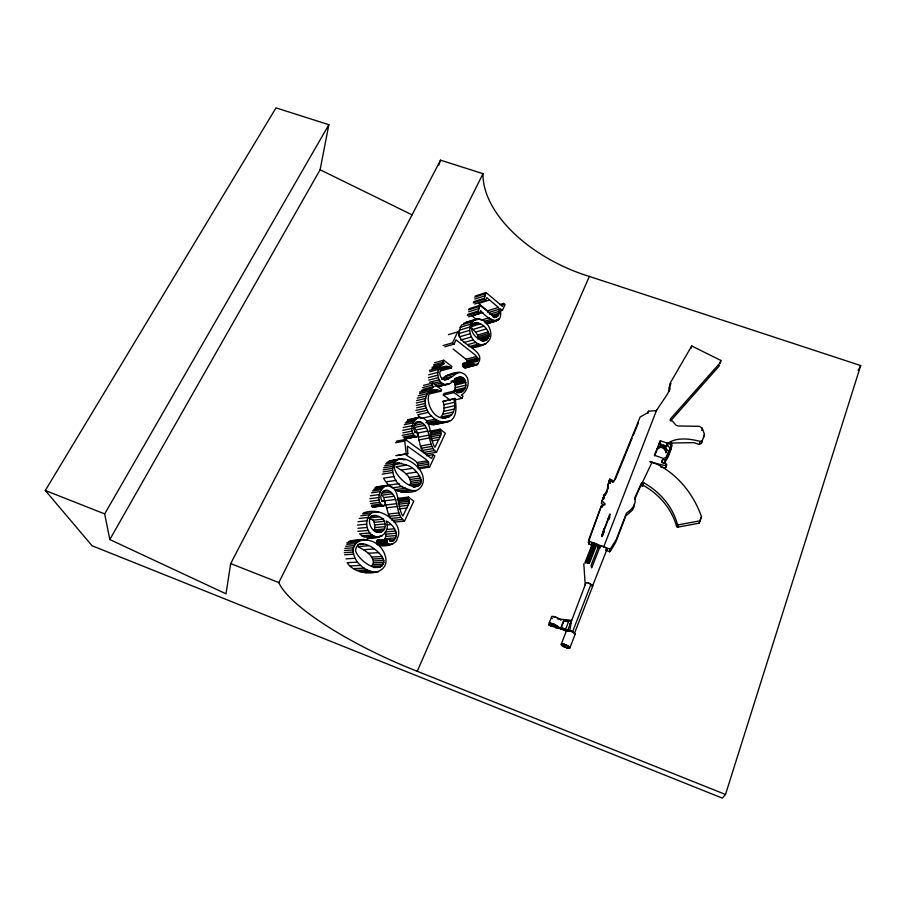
<?xml version="1.0" encoding="UTF-8"?>
<svg xmlns="http://www.w3.org/2000/svg" width="906" height="906" viewBox="0 0 906 906"><rect width="100%" height="100%" fill="white"/><g stroke="black" fill="none" stroke-linecap="round" stroke-linejoin="round"><path stroke-width="1.36" d="M420.814 483.487L410.214 484.959C412.785 476.262 401.981 470.701 396.001 466.817L406.488 465.106C415.446 466.737 429.863 485.582 413.736 486.839M383.861 562.343C384.393 552.456 357.066 533.634 355.537 550.735C357.983 559.738 378.719 575.752 383.861 562.343L373.408 562.886L371.675 566.476L382.117 565.99M373.408 562.886C373.385 554.608 364.121 550.168 357.961 546.556L368.278 545.808M560.882 620.282A5.345 1.552 22.4 0 0 556.85 617.507A5.345 1.552 22.4 0 0 551.788 616.397L549.104 623.169L554.347 624.97L554.529 626.556L552.275 626.465L548.957 624.755L549.783 625.389A5.266 1.495 22.4 0 0 550.769 626.023M405.526 488.277C388.459 483.566 387.247 450.18 409.614 460.95C417.258 465.072 425.14 473.51 422.943 482.853C420.078 494.064 403.555 494.03 395.016 489.704L405.526 488.277L411.199 490.486L416.454 490.576M363.385 512.932C374.167 509.104 385.707 512.388 393.215 520.701C398.085 525.231 400.577 532.501 397.213 538.662C396.613 546.318 373.147 549.432 377.19 540.406L389.15 539.183L391.177 541.222L392.309 541.267C401.324 535.944 393.272 524.234 386.352 520.984C390.837 534.019 378.38 540.044 366.737 537.802L379.58 536.93M357.394 562.139C341.517 538.073 374.869 531.584 384.28 553.158C394.506 577.269 356.5 577.926 347.134 562.683L357.394 562.139C362.038 567.598 368.651 571.969 375.99 572.207M384.065 540.463L385.843 536.409L385.344 531.901L395.831 530.984M493.906 317.632C499.297 317.632 500.259 311.336 498.379 307.428L486.76 297.587L485.514 300.532L474.767 304.02M483.815 344.586C469.478 346.873 463.045 319.252 479.342 318.923C485.933 320.169 490.18 326.862 490.78 333.215C492.026 343.317 480.893 346.602 473.023 347.598L475.378 346.636M458.9 332.479L461.029 325.752M703.498 437.541L704.483 434.495L702.343 428.312L699.443 426.33L678.198 425.967L675.933 425.174L672.501 421.131L670.044 420.282L670.633 418.719L720.61 362.241L720.802 360.418L691.731 345.967L670.383 382.74L669.647 384.642L670.066 389.082L667.133 394.529L656.408 410.633L648.436 411.188L647.847 412.706L640.157 416.953L613.566 482.071L612.456 481.664L612.569 480.463L609.817 479.07L609.285 480.882L610.406 482.921L610.667 481.482L609.421 480.067L610.406 482.117L608.934 482.049L609.455 481.131L608.923 482.932L609.308 481.947M550.157 622.762L554.8 624.585A5.357 1.529 22.4 0 1 557.768 626.499L558.345 627.541L557.507 628.028A5.266 1.495 22.4 0 1 555.65 627.903M488.946 336.454C490.01 329.048 477.802 318.119 472.049 325.209C469.025 333.136 479.761 343.091 487.258 339.603L488.946 336.454L479.489 339.15M458.142 392.819C471.856 391.743 465.299 368.142 453.646 380.622C440.656 393.997 430.724 369.614 444.416 363.453L442.728 362.377L433.464 364.892M478.142 339.535C478.934 334.484 474.506 330.316 470.576 327.904M377.111 536.952C363.986 535.548 363 513.113 376.081 511.448M661.052 445.639L660.667 447.145L657.269 449.297L657.643 447.802L661.052 445.639L663.622 446.545L666.272 449.954L666.114 451.347L667.054 450.225L665.831 447.145L663.77 445.299M666.272 449.954L665.729 452.841L667.054 450.225M455.005 398.436L453.713 398.946C455.593 404.155 455.152 410.384 451.607 414.789L440.905 417.043C444.416 412.694 444.88 406.522 443.011 401.381L455.005 398.436C464.178 446.171 403.159 411.437 433.849 386.669L431.698 385.333L422.468 387.632M561.392 627.054L563.725 621.12L568.809 621.663L568.934 620.791L563.826 620.248L560.927 628.243L564.393 629.579M563.725 621.12L563.826 620.248M634.37 503.77L633.849 507.473L632.331 510.248L625.842 515.854L615.752 542.15L610.712 550.814L609.67 551.765L605.82 550.316M429.501 431.245L440.157 429.15L445.31 433.306L436.511 452.264C427.338 445.344 431.618 431.041 423.147 423.612C417.53 417.791 410.996 426.477 414.903 431.754C417.428 431.143 419.172 434.665 417.258 436.364L416.511 436.726C408.742 433.838 411.732 420.678 418.266 417.473C433.238 416.511 428.572 438.561 434.948 447.292L440.86 434.891L440.735 431.72L439.546 430.452L430.225 432.275M557.235 618.866L571.527 620.384L569.783 630.893L572.501 631.992A3.828 1.087 22.2 0 1 574.359 633.679L592.796 585.967M404.529 521.097C394.948 514.257 399.523 499.41 390.679 492.015C384.756 486.307 378.029 495.322 382.026 500.769L384.212 501.143L385.231 502.592L385.073 504.631L383.691 505.842C375.458 503.011 378.946 489.24 385.594 485.865C401.086 484.2 396.364 507.213 402.921 516.024L409.138 502.966L409.025 499.693L407.791 498.436L397.247 499.738L397.893 498.379L408.425 497.066L413.793 501.154L404.529 521.097L393.997 522.128M230.679 563.589L226.002 593.815L109.807 539.546L104.688 513.917L328.867 124.688L276.002 107.882L45.3 490.497L92.072 545.752L722.32 798.118L725.502 794.471L860.7 365.56L589.33 276.432A118.154 68.29 23.9 0 1 483.011 173.68L440.509 160.169L230.679 563.589L278.833 582.581A138.992 33.329 24.2 0 0 417.247 671.278L725.502 794.471M592.048 545.14L588.843 543.951L588.617 540.044L601.335 505.956L602.218 506.273L602.966 504.359L604.71 504.993L605.106 503.996L601.89 500.656L604.155 496.284L603.555 495.401L604.483 494.257L605.015 495.208L604.483 494.257M588.843 543.951L588.617 540.044M409.025 499.693L398.481 500.984L398.595 504.212L409.138 502.966M601.89 500.656L601.414 503.43L603.022 505.095M601.335 505.956L588.209 542.66M602.331 501.12L602.807 498.334M603.917 496.205L603.441 499.002L603.192 497.496L603.566 498.3M603.555 495.401L603.804 496.907M603.679 499.081L604.155 496.284M602.49 507.122L602.966 504.359M605.446 495.288L605.933 492.479L607.179 491.811L606.533 490.973L608.368 486.307L607.949 485.084M606.205 492.853L606.533 490.973M607.745 486.375L607.869 485.673L607.869 489.149M608.119 484.246L610.667 481.482M607.575 487.213L608.119 487.734L608.368 486.307M609.817 479.07L609.149 480.814L610.406 482.117L608.934 482.049M612.309 481.89L612.569 480.463L612.456 481.664M604.042 531.641L603.974 528.776L604.042 531.641L602.139 536.522M448.413 334.676L457.723 331.89L458.934 332.853C457.541 345.424 489.263 350.158 476.975 364.812L464.925 367.915L463.068 366.726L462.513 364.971L463.226 363.419L474.608 360.373L476.601 361.596L478.175 359.138L474.948 354.778L455.967 339.795L454.11 344.121L444.801 346.805M608.243 483.532L608.119 487.734M109.807 539.546L320.112 169.762L328.867 124.688M467.145 363.283L467.032 360.69L465.978 359.274L453.091 348.991M609.67 551.765L610.191 549.183L616.295 539.534L626.442 513.124C631.38 509.818 636.895 504.495 634.676 497.949L641.527 482.943M647.971 413.283L648.436 411.188M391.041 544.597C388.334 545.129 385.514 541.901 387.643 539.591M652.037 462.219L640.893 485.616L642.603 486.228L643.713 482.785C659.738 491.664 672.569 506.431 677.394 524.28L676.635 526.624L677.926 527.088L699.16 523.181L701.493 516.68C693.611 494.461 678.209 474.812 656.929 464.155C635.446 456.681 669.511 468.379 666.465 464.744L665.355 463.351L662.524 462.66L661.946 461.279L662.558 459.67L665.412 459.818L668.821 454.291L672.014 445.809L671.391 442.626L669.783 442.06C678.424 437.247 690.927 438.878 700.168 441.449L702.297 440.441L701.335 443.464L699.217 444.461L694.019 442.66L672.818 442.989L670.281 444.053M642.603 486.228L643.713 482.785M659.07 444.382L660.27 440.724L667.02 443.091L668.402 442.581L671.357 445.458L666.907 456.647M659.126 444.755L660.27 440.724M404.891 453.702C408.538 458.085 420.169 460.305 417.7 467.926L428.323 466.25L428.583 462.388L425.741 459.229L407.383 446.092L407.813 453.713L397.326 455.559M665.876 451.448L663.237 448.04L663.622 446.545M691.142 348.221L691.731 345.967M662.558 459.67L661.788 462.615L664.619 462.762L668.016 457.258L671.199 448.81L670.791 446.692M659.511 443.747L666.227 446.103L667.02 443.091M666.227 446.103L667.609 445.593L668.402 442.581M664.619 462.762L665.412 459.818M670.848 444.631L671.391 442.626M476.975 364.812L475.707 365.129L473.827 363.929L473.272 362.151L474.608 360.373M556.828 627.439L567.654 630.678L554.563 625.638L558.062 626.952L554.529 626.556L557.96 627.869L569.783 630.893A3.828 1.087 22.2 0 0 568.209 630.633M660.984 467.292L665.672 467.666L666.691 464.166M384.676 528.957L385.288 523.917L383.453 519.093C360.294 503.442 369.58 543.238 384.676 528.957L374.257 529.897L374.914 527.586L374.235 522.298L373.057 520.169L369.75 518.538M464.314 389.308L453.566 391.834C455.82 388.583 456.16 383.385 452.706 380.814M719.783 363.748L720.802 360.418M701.697 430.361L702.343 428.312M699.217 444.461L700.168 441.449M677.926 527.088L678.696 524.744L700.021 520.825M484.642 298.108L473.895 301.63L473.317 302.842L484.053 299.342L485.978 292.491L502.445 306.364L503.623 303.408L505.084 304.62L502.468 310.26L500.055 310.996M467.236 315.571L477.96 312.196L479.908 305.288L493.532 316.081L496.613 316.817M438.617 165.481L440.509 160.169M699.16 523.181L701.493 516.68M701.335 443.464L704.483 434.495M657.643 447.802L659.568 442.366M657.269 449.297L658.571 445.797M657.949 447.711L654.562 455.854M568.141 629.387L571.527 620.384M665.672 467.666L665.899 467.088M585.321 584.574L569.919 625.083M553.894 626.895L554.766 624.63L549.104 623.169L552.671 624.132M641.867 483.102L634.608 499.489M600.078 547.145A3.703 1.291 21.8 0 1 602.83 546.477L603.736 546.771L656.59 410.158M572.501 631.992L590.859 584.608M569.829 648.062L575.253 634.007M561.233 644.211L566.567 630.508M587.756 563.022L595.355 543.623L610.191 549.183M588.47 563.158L596.012 543.894L595.355 543.623L592.66 543.09L584.857 562.988M589.387 563.419L596.85 544.325L594.211 543.272L586.522 562.886M603.974 528.776L601.629 536.431L610.304 514.291L609.761 514.087L601.516 536.511M609.24 516.816L608.266 519.319L609.795 517.009L608.809 519.523M568.934 620.791L565.661 629.172L561.029 627.394M598.481 546.454L591.199 565.129L591.516 567.632M585.627 562.898L593.373 543.113L596.85 544.325L598.594 546.137A3.703 1.291 22.1 0 1 597.586 546.76M587.496 562.977L595.106 543.532L589.251 541.346M602.184 536.431L603.736 532.49M592.569 585.956L606.952 549.364M553.158 624.211L552.275 626.465L548.957 624.755M605.14 494.495L605.933 492.479M606.035 493.793L607.405 490.305M591.765 567.632L600.032 546.771M569.999 624.789L571.403 621.256L568.809 620.972M615.163 479.738L632.105 438.221M633.158 435.627L638.458 422.66M418.957 468.821L429.591 467.156L434.846 455.843L433.17 454.619L431.596 458.447L405.435 439.467L396.284 441.233M468.696 316.749L479.433 313.385L480.633 310.531C487.847 320.011 503.645 327.802 500.248 308.81L502.468 310.26M417.247 671.278L589.33 276.432M657.824 447.054L654.279 455.208L663.577 458.481L666.137 457.19L671.357 445.458M455.242 399.852L461.958 398.334L462.977 396.137L461.301 395.141C466.918 391.766 469.682 384.019 467.337 377.881C462.615 367.881 449.263 373.657 442.4 378.334M407.791 498.436L408.425 497.066M439.546 430.452L440.157 429.15M454.744 390.939L444.053 393.464L443.283 395.095L453.974 392.592L454.744 390.939L457.904 392.355L460.826 392.196M440.576 370.882L451.222 368.085L451.947 366.579L443.759 360.237L434.484 362.774M430.214 393.748L440.837 391.199L441.562 389.671L432.808 383.023L423.566 385.344M407.813 453.713L406.239 453.804L404.71 440.984L405.435 439.467M431.698 385.333L432.808 383.023M442.728 362.377L443.759 360.237M443.181 345.537L452.479 342.842L457.723 331.89M278.833 582.581L483.011 173.68M858.152 370.463L860.7 365.56M671.018 383.532L668.866 387.881L669.172 391.199M603.079 498.198L603.996 497.066M670.757 420.78L719.579 365.56M466.194 367.598L467.36 366.602M443.612 418.255L449.195 416.703L451.607 414.789M451.222 368.085C446.194 363.521 438.255 368.606 440.033 375.129C443.442 385.458 452.921 375.39 458.074 372.604M406.488 465.106C379.761 456.046 403.68 489.138 416.375 486.477M377.19 540.406L389.15 539.183M440.837 391.199C419.048 383.238 428.685 422.207 446.273 417.7M369.184 537.779L371.585 536.896M463.226 363.419L465.118 363.646M475.231 296.069L485.978 292.491M474.687 297.202L485.435 293.635M474.755 299.116L485.503 295.571M489.353 299.999L478.583 303.487L487.553 310.826L488.141 312.672L498.968 309.308M479.908 305.288L469.172 308.731L468.629 309.875L479.353 306.443M468.696 311.8L479.421 308.391M467.824 314.337L478.549 310.951M500.01 304.552L503.623 303.408M380.554 545.344L382.139 544.857M487.553 310.826L498.379 307.428M482.875 312.581L472.128 315.945L476.307 319.32M489.602 314.28L499.229 311.313M466.012 322.31L476.737 319.003M463.623 323.249L474.336 319.954M472.626 320.984L479.342 318.923M491.924 315.401L499.149 313.193M461.55 324.948L472.252 321.664M492.649 316.636L498.674 314.801M481.097 320.192L489.183 317.723M459.976 327.36L470.678 324.11M472.57 323.51L475.254 322.695M494.03 317.009L498.096 315.775M494.699 317.27L497.405 316.443M471.414 324.393L476.783 322.763M484.45 321.268L491.199 319.229M471.743 325.22L478.459 323.182M470.758 326.738L480.157 323.906M459.025 330.316L469.716 327.089M484.869 322.717L492.977 320.271M496.352 319.75L499.059 318.935M486.42 323.306L494.54 320.871M487.269 323.272L498.107 320.033M486.397 323.861L495.876 321.018M487.564 323.555L497.043 320.724M469.546 330.373L458.844 333.567L459.41 336.851L470.123 333.702M472.921 329.433L483.691 326.217M475.639 332.094L486.431 328.923M477.519 335.039L488.323 331.902M460.712 340.044L471.437 336.93M478.085 336.556L488.889 333.442M478.289 338.051L489.104 334.948M463.974 342.559L473.362 339.863M480.339 340.237L488.447 337.938M467.824 344.608L475.888 342.332M481.845 341.132L487.258 339.603M482.898 341.245L485.593 340.486M469.115 346.624L478.527 343.974M471.788 347.36L481.211 344.733M476.737 346.262L486.182 343.623M433.815 366.307L444.416 363.453M432.139 367.292L442.728 364.45M432.003 368.346L441.267 365.865M465.978 359.274L476.749 356.398M429.444 370.316L440.033 367.496M442.604 367.111L445.265 366.409M467.032 360.69L477.813 357.836M441.426 367.779L446.737 366.364M440.248 368.742L448.221 366.636M429.75 371.766L439.002 369.308M467.394 361.992L478.175 359.138M440.407 369.659L449.716 367.213M462.773 364.042L473.532 361.211M475.231 361.154L477.926 360.441M462.513 364.971L473.272 362.151M474.699 361.97L477.394 361.268M428.64 374.801L437.892 372.377M462.638 365.888L473.396 363.08M463.068 366.726L473.827 363.929M463.736 367.417L478.142 363.804M464.925 367.915L475.707 365.129M428.357 377.632L437.609 375.243M428.742 380.135L437.994 377.768M460.067 372.309L447.383 375.333M445.559 376.126L456.239 373.397M441.347 379.07L452.015 376.375M429.603 382.253L438.878 379.92M444.416 379.954L448.413 378.957M432.151 383.623L440.101 381.641M454.925 378.425L460.282 377.089M455.163 378.946L461.856 377.281M434.88 384.62L441.516 382.978M450.984 381.279L463.43 378.153M435.695 386.171L443.657 384.212M453.657 381.686L464.382 379.048M423.283 389.274L433.849 386.669M438.787 386.16L449.444 383.544M421.324 390.509L431.879 387.915M437.768 386.545L445.752 384.586M438.368 386.568L447.677 384.291M454.393 382.694L465.129 380.067M419.591 392.072L430.146 389.489M454.914 383.838L465.661 381.222M431.381 390.52L434.019 389.886M419.421 393.612L428.64 391.381M431.641 390.588L435.616 389.625M455.231 385.118L465.978 382.513M430.656 391.358L437.281 389.761M429.738 392.525L439.014 390.282M418.176 395.797L427.394 393.589M455.242 387.711L465.99 385.141M417.202 398.187L426.42 395.99M454.45 390.271L465.197 387.723M416.567 400.588L425.786 398.414M456.579 392.151L463.294 390.588M456.76 392.796L462.128 391.551M416.273 403.011L425.492 400.871M416.307 405.458L425.537 403.34M443.011 401.381L453.713 398.946M416.647 407.836L425.865 405.741M415.911 410.418L426.466 408.051M443.906 404.654L454.619 402.264M416.749 412.615L427.304 410.282M444.133 408.04L454.835 405.684M428.413 412.411L417.847 414.721L419.92 417.53M443.702 411.324L454.416 409.014M407.757 419.738L419.761 417.02M412.139 419.07L418.719 417.655M407.666 420.293L416.851 418.323M420.395 418.221L423.023 417.655M406.386 421.46L415.571 419.489M421.936 418.187L431.199 416.205M442.672 414.314L453.385 412.037M405.242 422.932L414.427 420.984M404.235 424.733L413.408 422.808M415.673 422.321L418.3 421.766M414.087 423.589L420.667 422.219M426.658 420.973L434.62 419.308M442.513 418.108L449.195 416.703M425.888 422.762L436.511 420.554M403.193 427.553L412.366 425.65M413.917 425.526L423.147 423.612M438.413 421.505L427.779 423.691L433.555 424.699L447.847 421.709M424.948 425.367L414.382 427.53L415.911 429.965L426.477 427.836M429.704 424.325L440.35 422.151M402.785 430.35L411.958 428.47M431.641 424.676L442.298 422.502M442.853 422.219L449.535 420.848M433.555 424.699L446.08 422.264M402.91 432.887L412.083 431.041M414.359 432.717L416.987 432.196M402.162 435.356L412.66 433.272M416.352 431.018L417.224 433.125L427.802 431.03M403.068 437.077L413.566 435.016M414.676 436.171L404.167 438.221L405.084 438.685L415.605 436.647M430.078 433.781L440.735 431.72M406.737 438.413L417.258 436.364M405.99 438.764L416.511 436.726M417.224 433.125L418.334 437.156L428.923 435.106M430.463 435.197L441.131 433.147M395.571 442.74L404.71 440.984M430.191 436.919L440.86 434.891M418.334 437.156L418.912 439.92L429.512 437.904M430.69 438.832L440.022 437.066M432.094 440.905L438.753 439.67M418.912 439.92L420.452 446.046L431.063 444.11M420.452 446.046L421.267 448.266L431.902 446.364M421.267 448.266L422.4 450.441L433.034 448.561M395.763 455.65L406.239 453.804M422.4 450.441L423.906 452.4L434.552 450.554M436.511 452.264L425.843 454.099L423.906 452.4M389.727 460.78L398.855 459.217M393.125 460.305L402.275 458.742M388.142 461.471L397.27 459.92M386.737 462.558L395.854 461.007M426.522 455.752L433.17 454.619M403.283 459.84L405.899 459.399M385.492 464.019L394.597 462.49M394.903 463.532L397.508 463.091M396.726 463.249L399.331 462.819M384.427 465.877L393.532 464.359M394.993 464.257L401.528 463.17M383.646 467.87L392.751 466.375M416.919 462.536L427.53 460.792M383.227 469.886L392.321 468.413M417.96 464.11L428.583 462.388M418.232 465.865L428.855 464.166M383.147 471.924L392.253 470.474M401.381 470.078L411.902 468.413M382.139 474.189L392.547 472.547M405.82 473.713L416.375 472.094M365.594 572.626L368.244 572.218M393.906 476.579L383.487 478.164L385.197 480.961M409.138 477.564L419.716 475.99M385.775 481.89L396.216 480.361M410.225 479.5L420.814 477.949M410.758 481.369L421.358 479.852M376.783 486.828L387.168 485.344M386.511 482.705L388.719 485.152L399.184 483.657M375.22 487.349L388.821 485.344M375.05 488.085L384.121 486.805M410.758 483.192L421.369 481.698M373.714 489.342L382.774 488.062M392.083 487.892L402.581 486.443M372.513 490.916L381.573 489.659M413.091 486.035L419.716 485.129M412.943 486.85L418.232 486.126M371.449 492.819L380.497 491.584M382.887 491.38L388.096 490.678M381.562 493.238L390.679 492.015M397.87 491.041L408.402 489.625M370.35 495.775L379.399 494.563M400.656 491.879L411.199 490.486M392.547 493.77L382.117 495.14L383.17 496.771M369.92 498.674L378.968 497.496M394.144 496.25L383.702 497.598L388.38 514.03L390.407 518.492L400.916 517.405M370.033 501.29L379.093 500.146M385.061 500.803L395.514 499.5M381.607 501.471L384.212 501.143M370.622 503.555L379.682 502.434M371.562 505.288L380.622 504.189M398.889 502.422L409.433 501.154M371.415 506.59L381.777 505.344M386.205 504.925L396.669 503.679M374.087 506.68L379.286 506.069M381.879 505.752L384.484 505.446M382.74 505.808L372.366 507.043L383.691 505.842M386.805 507.756L397.281 506.533M399.025 506.329L408.255 505.254M399.025 508.878L406.93 507.983M373.521 512.388L378.697 511.799M362.57 513.883L371.585 512.875M403.363 492.252L405.877 491.969M360.713 515.763L369.727 514.767M388.38 514.03L398.878 512.898M371.12 516.284L375.005 515.865M359.116 518.436L368.119 517.473M368.64 517.994L379.002 516.896M389.24 516.295L399.739 515.186M357.938 521.731L366.941 520.803M373.057 520.169L383.453 519.093M391.981 520.463L402.502 519.398M374.235 522.298L384.642 521.256M357.587 525.084L366.59 524.2M374.869 524.925L385.288 523.917M386.975 524.959L390.894 524.585M357.972 528.3L366.975 527.451M374.914 527.586L385.333 526.613M357.825 531.358L368.13 530.418M386.715 529.466L394.574 528.753M374.654 531.278L383.759 530.463M376.16 532.071L382.66 531.494M359.591 533.872L369.908 532.966M378.787 532.286L381.381 532.06M360.373 534.54L361.947 535.876L372.275 534.993M385.922 534.132L396.42 533.249M374.642 536.25L364.28 537.111L361.947 535.876M379.388 536.239L381.992 536.024M385.843 536.409L396.341 535.548M363.861 539.387L350.01 540.871L360.271 540.044M365.107 540.101L367.677 539.897M385.084 538.708L395.582 537.87M348.346 541.663L358.595 540.848M346.851 542.853L357.1 542.048M389.308 540.055L394.563 539.659M376.658 541.233L387.111 540.429M346.817 544.325L355.775 543.645M389.523 541.063L393.453 540.769M376.432 542.23L386.873 541.437M357.915 544.415L363.057 544.019M376.579 543.204L387.021 542.422M345.684 546.307L354.631 545.639M377.066 544.03L387.519 543.26M377.825 544.699L388.278 543.94M386.069 544.563L392.626 544.098M379.082 545.242L389.557 544.495M344.858 548.402L353.804 547.768M344.405 550.52L353.351 549.908M363.6 549.693L373.963 548.991M344.325 552.637L353.272 552.048M344.62 554.766L353.567 554.2M368.255 553.26L378.651 552.603M371.72 557.111L382.151 556.499M346.024 558.843L354.982 558.322M372.853 559.07L383.295 558.481M373.419 560.995L383.861 560.429M350.226 565.944L360.509 565.435M372.83 564.744L383.283 564.234M374.031 567.394L380.554 567.099M373.634 567.462L376.239 567.349M353.748 568.628L364.065 568.164M377.904 540.044L379.376 540.282M356.828 570.372L367.168 569.931M359.818 571.618L370.18 571.199M362.74 572.377L373.125 571.958M376.058 571.901L378.663 571.799M567.813 648.175L562.411 645.978L568.73 648.288A4.802 1.314 22.2 0 0 569.772 647.303A4.802 1.314 22.2 0 0 566.522 645.117L561.505 643.962A7.361 2.016 22.2 0 0 561.244 644.902L563.351 646.544M574.698 634.528A4.779 1.359 22.2 0 0 571.856 631.357L566.839 630.248A7.327 2.084 22.1 0 0 566.567 631.222M552.977 616.714L555.355 617.348M567.654 630.678L558.13 627.881L566.273 631.029M594.211 543.272L595.106 543.532M565.582 647.269L568.73 648.288M586.137 582.864A3.749 1.2 22.1 0 1 588.356 583.102L590.18 583.792A3.749 1.2 22.1 0 1 591.98 586.375M660.667 447.145L663.237 448.04M641.482 483.125L643.203 483.736M554.563 625.638L557.768 626.499M677.394 524.28L678.696 524.744M569.534 630.519L571.856 631.357L570.655 630.882M564.189 644.257L566.522 645.117L565.321 644.63M552.207 623.588L554.121 624.302M589.84 544.325L592.377 545.276M597.462 547.179L599.772 548.051M588.368 583.102L590.18 583.792M565.627 645.027L563.124 644.019L566.307 645.31A3.839 1.053 22.2 0 1 569.059 647.405A3.839 1.053 22.2 0 1 566.499 647.563M45.3 490.497L104.688 513.917M556.93 626.556L558.221 627.065M558.345 627.541L567.371 631.154M570.961 631.278L568.47 630.282L570.712 631.188M603.736 546.771L604.619 547.145A3.703 1.291 21.8 0 1 606.895 548.979A3.703 1.291 21.8 0 1 605.752 549.885M320.112 169.762L412.128 214.881M609.058 482.117L610.406 482.921M643.113 485.276C659.07 494.132 671.833 508.855 676.635 526.624M443.283 395.095L450.078 399.954M428.323 466.25L429.591 467.156M453.974 392.592L461.958 398.334M659.387 443.125L660.848 444.28M452.479 342.842L454.11 344.121M477.96 312.196L479.433 313.385M388.719 485.152L391.245 487.213M484.053 299.342L485.514 300.532M549.217 624.913L549.783 625.389M667.609 445.593L670.542 448.459M598.13 545.276L598.594 546.137M583.804 563.759L585.219 584.891M552.388 618.639A5.345 1.552 22.4 0 1 551.641 618.005M592.139 544.585A3.703 1.302 22 0 1 592.66 543.09M585.638 583.645A3.749 1.2 22.1 0 1 585.74 583.022M564.653 646.895A3.839 1.053 22.2 0 1 562.433 645.559L562.32 644.381A3.839 1.053 22.2 0 1 565.378 644.925"/></g></svg>
